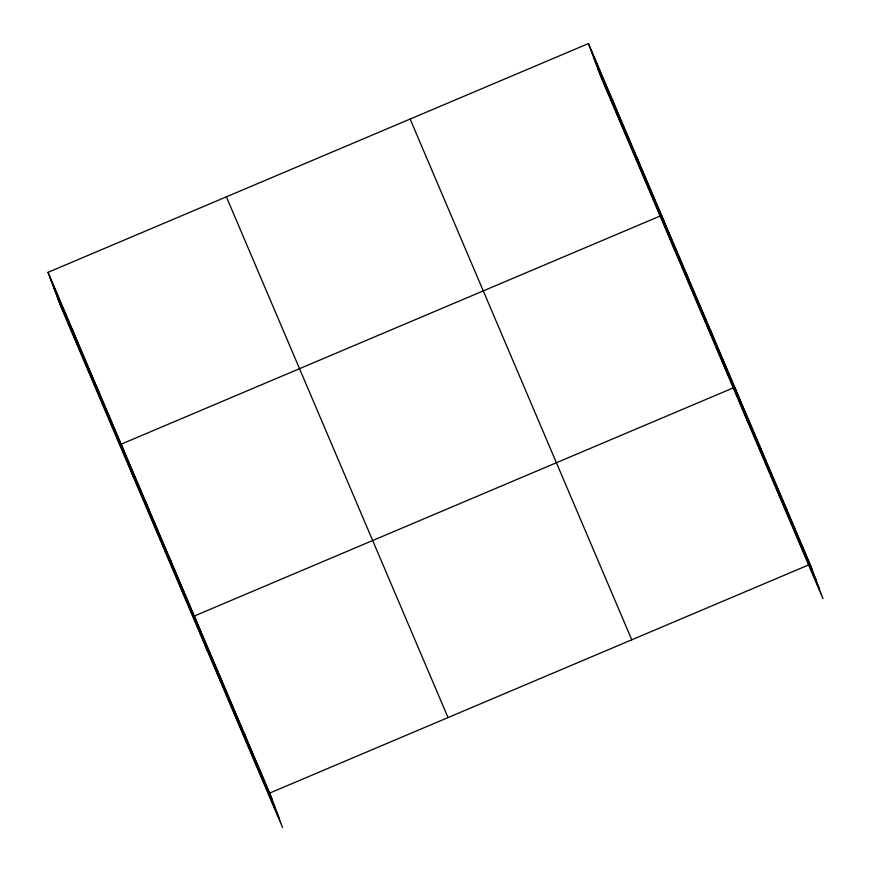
<?xml version="1.0" encoding="UTF-8"?>
<svg xmlns="http://www.w3.org/2000/svg" width="871" height="871" viewBox="0 0 871 871"><rect width="100%" height="100%" fill="white"/><g stroke="black" fill="none" stroke-linecap="round" stroke-linejoin="round"><path stroke-width="1.31" d="M48.036 272.329L269.683 793.078L282.531 827.45L60.883 306.701L48.036 272.329L588.469 43.55L810.117 564.299L822.964 598.671L601.317 77.922L588.469 43.55M269.683 793.078L808.876 564.822M590.745 49.647L812.393 570.396M594.229 58.978L815.887 579.727M597.833 68.591L819.48 589.34M410.121 119.044L631.769 639.793M226.373 196.835L448.032 717.584M50.311 278.437L271.97 799.175M53.806 287.768L275.454 808.506M57.399 297.381L279.047 818.119M785 505.278L787.275 511.375M759.871 446.257L762.158 452.365M747.601 421.618L734.754 387.247L194.32 616.026L207.178 650.397M710.377 329.957L712.652 336.064M685.989 272.677L688.275 278.774M674.459 249.77L661.612 215.398L121.178 444.177L134.025 478.549M637.224 158.119L639.51 164.216M612.846 100.829L615.133 106.937M244.566 734.057L246.841 740.165M219.438 675.047L221.724 681.144M169.943 558.747L172.218 564.843M145.555 501.456L147.841 507.564M96.801 386.898L99.076 392.995M72.413 329.619L74.699 335.716"/></g></svg>
